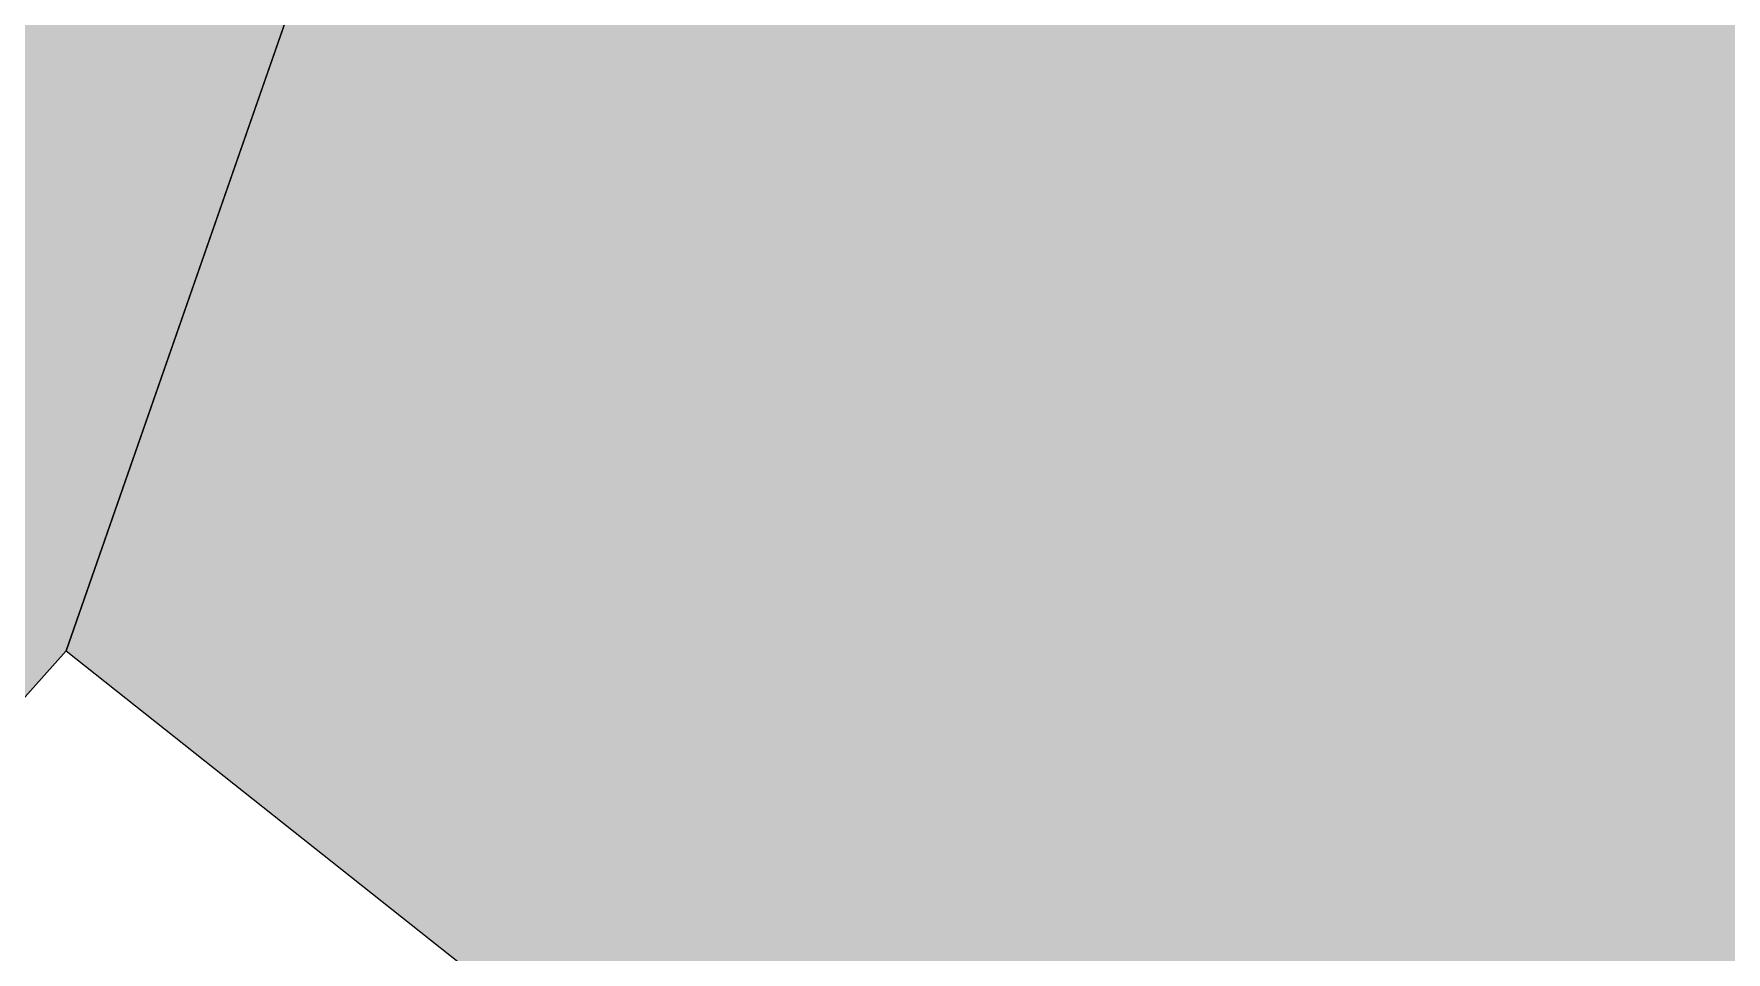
# Model space of a CAD drawing. Header units: metres. Extents: x -3 to 687, y -1 to 1371.
# Drawn here: x 344.29 to 363.64, y 174.56 to 185.07 of the extents above; entities that cross this region are included whole.
import ezdxf

# ---------------------------------------------------------------- set-up
doc = ezdxf.new("R2010")
doc.units = ezdxf.units.M
doc.header["$MEASUREMENT"] = 0
doc.layers.add('TPX_VEGETATION_GREEN_SPACES', color=7, linetype='CONTINUOUS', lineweight=0, true_color=0x58ba48)
doc.layers.add('TPX_VEGETATION_GREEN_SPACES_HATCH', color=7, linetype='CONTINUOUS', lineweight=0, true_color=0x58ba48)

msp = doc.modelspace()

# ---------------------------------------------------------------- hatches: boundary and pattern name
at = {"layer": 'TPX_VEGETATION_GREEN_SPACES_HATCH'}
for points in [[(333.7, 194.334), (326.772, 187.673), (341.754, 174.771), (344.658, 178.013), (356.177, 211.11), (352.819, 216.307), (352.748, 225.918), (353.831, 232.99), (421.69, 427.517), (416.482, 431.457), (415.046, 427.436), (333.7, 194.334)], [(356.177, 211.11), (344.658, 178.013), (397.216, 136.286), (418.707, 144.037), (421.087, 142.718), (426.787, 138.063), (438.691, 156.448), (424.125, 169.844), (404.499, 183.8), (379.247, 198.961), (356.177, 211.11)]]:
    msp.add_hatch(color=256, dxfattribs=at).paths.add_polyline_path(points)

# ---------------------------------------------------------------- linework, layer by layer
at = {"layer": 'TPX_VEGETATION_GREEN_SPACES', "elevation": 0.003}
for points in [[(333.7, 194.334), (326.772, 187.673), (341.754, 174.771), (344.658, 178.013), (356.177, 211.11), (352.819, 216.307), (352.748, 225.918), (353.831, 232.99), (421.69, 427.517), (416.482, 431.457), (415.046, 427.436)], [(356.177, 211.11), (344.658, 178.013), (397.216, 136.286), (418.707, 144.037), (421.087, 142.718), (426.787, 138.063), (438.691, 156.448), (424.125, 169.844), (404.499, 183.8), (379.247, 198.961)]]:
    msp.add_lwpolyline(points, close=True, dxfattribs=at)

doc.saveas('drawing.dxf')
